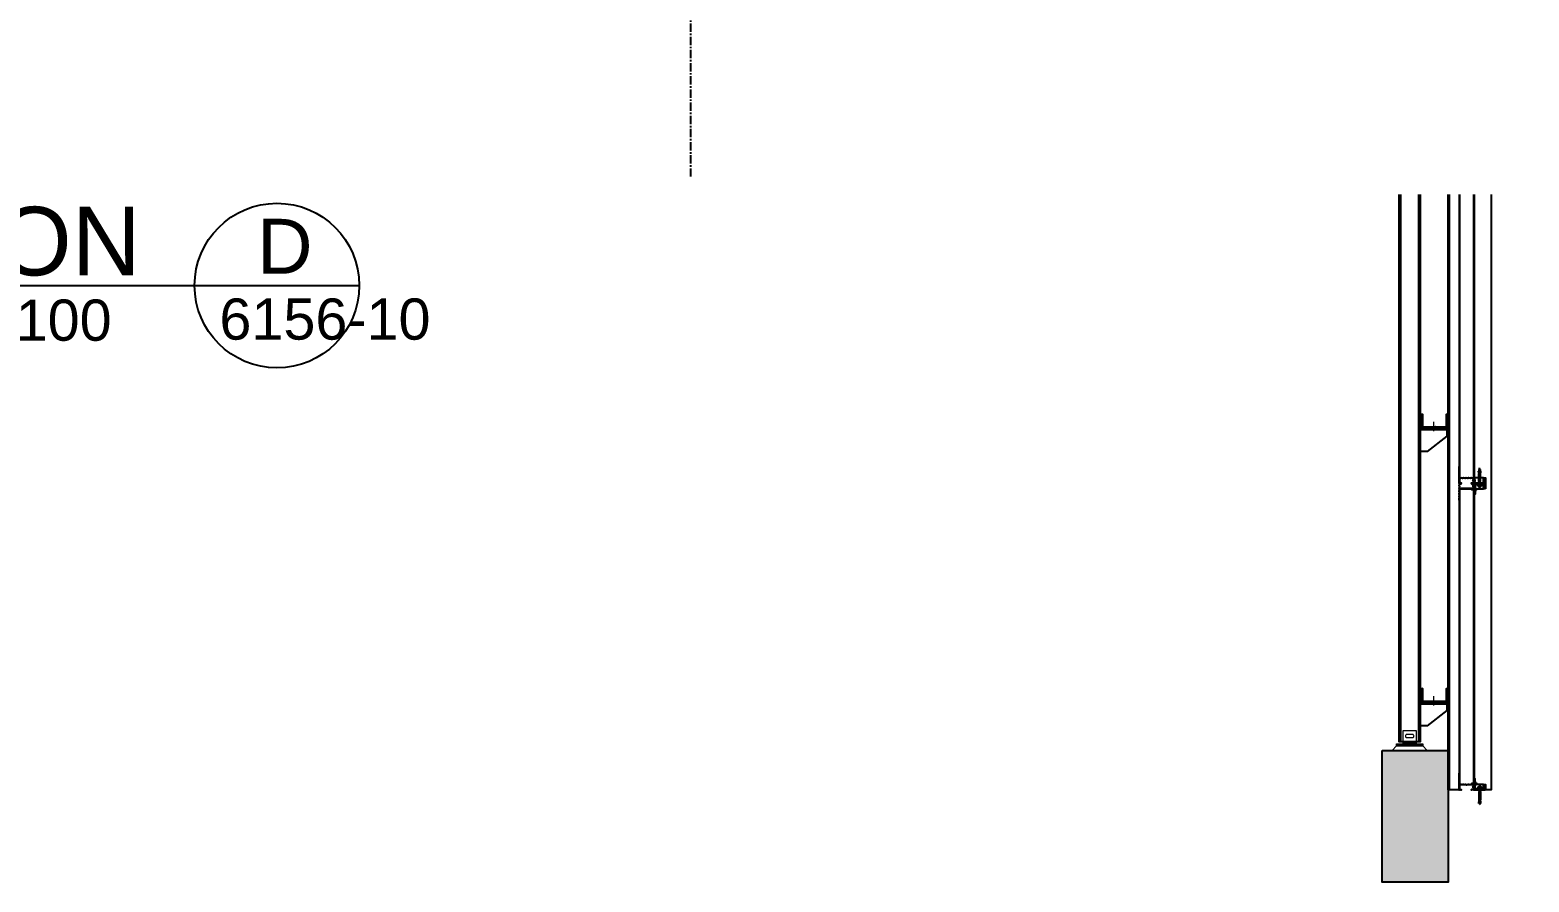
# Model space of a CAD drawing. Header units: millimetres. Extents: x -187664 to 435448, y -313239 to 299894.
# Drawn here: x 426779 to 433605, y 136374 to 140257 of the extents above; entities that cross this region are included whole.
import ezdxf
from ezdxf.enums import TextEntityAlignment as Align

# ---------------------------------------------------------------- set-up
doc = ezdxf.new("R2010")
doc.units = ezdxf.units.MM
doc.set_wipeout_variables(frame=1)
for name, pattern in [('CENTER', [2, 1.25, -0.25, 0.25, -0.25]), ('TA_HL_001.00000', [6.5, 3.55, -2.95]), ('XKITLINE00', [0])]:
    doc.linetypes.add(name, pattern=pattern)
for name, color, linetype in [('000 - 0_SYM_DWG_BREAKER_WIPEOUT_', 7, 'Continuous'), ('000 - CONCRETE_COL_CUT_COLOR_1', 7, 'Continuous'), ('000 - CONCRETE_COL_CUT_COLOR_5', 7, 'Continuous'), ('000 - CONCRETE_COL_HATCH_', 7, 'Continuous'), ('000 - CONCRETE_COL_WIPEOUT_', 7, 'Continuous'), ('000 - EXISTING_DIM_MAIN_COLOR_251', 7, 'Continuous'), ('000 - STRUCTURE_STEEL_ACCESORIES_MAIN_COLOR_1', 7, 'Continuous'), ('000 - STRUCTURE_STEEL_ACCESORIES_MAIN_COLOR_2', 7, 'Continuous'), ('000 - STRUCTURE_STEEL_ACCESORIES_WIPEOUT_', 7, 'Continuous'), ('000 - STRUCTURE_STEEL_FASTERN_MAIN_COLOR_2', 7, 'Continuous'), ('000 - STRUCTURE_STEEL_FRAMING_CUT_COLOR_4', 7, 'Continuous'), ('000 - STRUCTURE_STEEL_FRAMING_HATCH_', 7, 'Continuous'), ('000 - STRUCTURE_STEEL_FRAMING_MAIN_COLOR_1', 7, 'Continuous'), ('000 - STRUCTURE_STEEL_FRAMING_MAIN_COLOR_2', 7, 'Continuous'), ('000 - STRUCTURE_STEEL_FRAMING_SUB_COLOR_2', 7, 'Continuous'), ('000 - STRUCTURE_STEEL_FRAMING_WIPEOUT_', 7, 'Continuous'), ('010 - ASPG_ACCESSORIES_HATCH_', 7, 'Continuous'), ('010 - ASPG_ACCESSORIES_MAIN_COLOR_1', 7, 'Continuous'), ('010 - ASPG_ACCESSORIES_SUB_COLOR_2', 7, 'Continuous'), ('010 - ASPG_ACCESSORIES_SUB_COLOR_3', 7, 'Continuous'), ('010 - ASPG_ACCESSORIES_SYMBOL_', 7, 'Continuous'), ('010 - ASPG_EXTR_MAIN_COLOR_2', 7, 'Continuous'), ('010 - ASPG_EXTR_WIPEOUT_', 7, 'Continuous'), ('010 - ASPG_FASTERN_HIDDEN_', 7, 'Continuous'), ('010 - ASPG_FASTERN_MAIN_COLOR_1', 7, 'Continuous'), ('010 - ASPG_FASTERN_SUB_COLOR_1', 7, 'Continuous'), ('010 - ASPG_FASTERN_SUB_COLOR_2', 7, 'Continuous'), ('010 - ASPG_FASTERN_SYMBOL_', 7, 'Continuous'), ('010 - ASPG_FRAMING_CUT_COLOR_4', 7, 'Continuous'), ('010 - ASPG_FRAMING_HATCH_', 7, 'Continuous'), ('010 - ASPG_FRAMING_SUB_COLOR_2', 7, 'Continuous'), ('010 - ASPG_FRAMING_WIPEOUT_', 7, 'Continuous')]:
    doc.layers.add(name, color=color, linetype=linetype)
doc.layers.add('000 - STRUCTURE_STEEL_FRAMING_DEF_SUB', color=7, linetype='Continuous', plot=False)
doc.layers.add('010 - ASPG_ACCESSORIES_DEF_SUB', color=7, linetype='Continuous', plot=False)
doc.layers.add('Part', color=7, linetype='Continuous', lineweight=0)
doc.layers.add('SCREW', color=7, linetype='Continuous', lineweight=5)
doc.styles.add('RomanS', font='arial.ttf', dxfattribs={"width": 0.8})
pattern_1 = [(45, (2715.48714, 3084.9077), (-0.265165043, 0.265165043), []), (45, (2715.6639, 3084.9077), (-0.265165043, 0.265165043), [])]

# ---------------------------------------------------------------- blocks, each defined once
blk = doc.blocks.new('*U5379')
at = {"layer": '000 - CONCRETE_COL_HATCH_'}
h = blk.add_hatch(dxfattribs=at)
h.set_pattern_fill('AR-CONC', scale=0.04)
h.set_pattern_definition([(50, (1200, -904906.8257), (7.28738676, -0.63756342), [0.762, -8.382]), (355, (1200, -904906.826), (-1.40973686, 7.64227381), [0.6096, -6.705623367]), (100.4514447, (1200.607, -904906.879), (5.877649884, 7.004710076), [0.64760035, -7.123609784]), (46.1842, (1200, -904904.794), (10.84316164, -1.68169312), [1.143, -12.573]), (96.6355576, (1200.904, -904904.934), (9.49616536, 9.89704498), [0.97140093, -10.68542433]), (351.1841512, (1200, -904904.794), (9.49616536, 9.89704498), [0.91439868, -10.05838928]), (21, (1201.016, -904905.3017), (6.06457565, -4.090607927), [0.762, -8.382]), (326, (1201.016, -904905.302), (2.472081134, 7.367518645), [0.6096, -6.7056]), (71.451445, (1201.5214, -904905.6426), (8.53665677, 3.276910755), [0.64760035, -7.123597504]), (37.5, (1200, -904906.8257), (0.12354413, 3.382201555), [0, -6.62432, 0, -6.8072, 0, -6.731]), (7.5, (1200, -904906.8257), (2.6727865, 4.007222993), [0, -3.88112, 0, -6.47192, 0, -2.5654]), (327.5, (1197.7343, -904906.8257), (5.423623807, -0.22914976), [0, -2.54, 0, -7.9248, 0, -10.5156]), (317.5, (1196.7183, -904906.8257), (5.925167255, 1.017059641), [0, -3.302, 0, -5.26288, 0, -7.4676])])
h.paths.add_polyline_path([(0, 0), (600, 0), (600, -1200), (0, -1200)])
at = {"layer": '000 - CONCRETE_COL_CUT_COLOR_1', "color": 7, "lineweight": -2}
blk.add_lwpolyline([(0, 0), (600, 0), (600, -1200), (0, -1200), (0, -1200), (0, -1200), (0, -1200), (0, -1200), (0, -1200), (0, -1200), (0, -1200), (0, -1200), (0, -1200), (0, -1200), (0, -1200), (0, -1200), (0, -1200), (0, -1200), (0, -1200), (0, -1200), (0, -1200), (0, -1200), (0, -1200), (0, -1200), (0, -1200), (0, -1200), (0, -1200), (0, -1200), (0, -1200), (0, -1200), (0, -1200), (0, -1200), (0, -1200), (0, -1200), (0, -1200), (0, -1200), (0, -1200), (0, -1200), (0, -1200), (0, -1200), (0, -1200), (0, -1200), (0, -1200), (0, -1200), (0, -1200), (0, -1200), (0, -1200), (0, -1200)], close=True, dxfattribs=at)
blk = doc.blocks.new('W-1-PP19-ST-ENT1-1_20260611-195827_SEC_B2_ST')
at = {"layer": '000 - EXISTING_DIM_MAIN_COLOR_251', "color": 7, "linetype": 'CENTER', "ltscale": 30}
blk.add_line((22800, 120207.9), (22800, 108111.8), dxfattribs=at)
at = {"layer": '000 - EXISTING_DIM_MAIN_COLOR_251', "color": 7}
blk.add_line((17848, 107614.4), (21292.3, 107614.4), dxfattribs=at)
blk.add_circle((20917.3, 107614.4), 375, dxfattribs=at)
at = {"layer": '000 - CONCRETE_COL_CUT_COLOR_5', "color": 7, "xscale": 0.5, "yscale": 0.5, "zscale": 0.5}
blk.add_blockref('*U5379', (25950, 105496.8), dxfattribs=at)
at = {"layer": '000 - EXISTING_DIM_MAIN_COLOR_251', "color": 7, "style": 'RomanS'}
for s, height, p in [('ELEVATION', 312.5, (17848, 107660.8)), ('D', 250, (20827.3, 107668.6)), ('1:100', 187.5, (19509.2, 107363.3)), ('6156-10', 187.5, (20655.4, 107368.1))]:
    blk.add_text(s, height=height, dxfattribs=at).set_placement(p)
blk.add_attdef('5', text='', height=312.5, dxfattribs=at).set_placement((22800, 120898.4), align=Align.MIDDLE_CENTER)
blk = doc.blocks.new('*U5369')
at = {"color": 7}
blk.add_wipeout([(40.03, -277.97), (0, -277.97), (0, -3.75), (-0.11, -3.43), (-0.29, -3.15), (-0.51, -2.9), (-0.78, -2.69), (-1.09, -2.54), (-1.41, -2.45), (-1.75, -2.42), (-2.08, -2.46), (-2.4, -2.56), (-2.7, -2.71), (0, 0), (2.69, 2.69), (2.39, 2.54), (2.07, 2.45), (1.73, 2.42), (1.4, 2.46), (1.08, 2.55), (0.78, 2.7), (0.52, 2.9), (0.29, 3.15), (0.12, 3.44), (0, 3.75), (0, 274.65), (40.03, 274.65), (40.03, 3.75), (40.15, 3.44), (40.32, 3.15), (40.55, 2.9), (40.81, 2.7), (41.11, 2.55), (41.43, 2.46), (41.76, 2.42), (42.1, 2.45), (42.42, 2.54), (42.72, 2.69), (40.03, 0), (37.33, -2.71), (37.62, -2.56), (37.95, -2.46), (38.28, -2.42), (38.62, -2.45), (38.94, -2.54), (39.25, -2.69), (39.51, -2.9), (39.74, -3.15), (39.92, -3.43), (40.03, -3.75)], dxfattribs=at).dxf.layer = '000 - 0_SYM_DWG_BREAKER_WIPEOUT_'
blk = doc.blocks.new('*A5359')
at = {"layer": 'Part', "color": 7, "linetype": 'XKITLINE00', "lineweight": 0}
for p, q in [((560.731873, 232.946249), (560.571873, 232.946249)), ((560.571873, 232.946249), (560.571873, 231.646249)), ((560.731873, 231.766249), (560.731873, 232.946249)), ((563.071873, 232.946249), (562.911873, 232.946249)), ((562.911873, 232.946249), (562.911873, 231.766249)), ((563.071873, 231.646249), (563.071873, 232.946249)), ((560.571873, 231.646249), (563.071873, 231.646249)), ((562.911873, 231.766249), (560.731873, 231.766249))]:
    blk.add_line(p, q, dxfattribs=at)
blk = doc.blocks.new('*A5360')
at = {"layer": 'Part', "color": 7, "linetype": 'XKITLINE00', "lineweight": 0}
for p, q in [((560.671873, 231.526249), (560.671873, 231.646249)), ((563.071873, 231.526249), (560.671873, 231.526249)), ((563.071873, 231.646249), (563.071873, 231.526249))]:
    blk.add_line(p, q, dxfattribs=at)
blk = doc.blocks.new('*U5361')
at = {"color": 7}
blk.add_wipeout([(-120, 100), (-120, 106), (-125, 106), (-125, 171), (-117, 171), (-117, 112), (-8, 112), (-8, 171), (0, 171), (0, 106), (0, 100), (0, 0), (-30, 0), (-120, 70)], dxfattribs=at)
at = {"layer": '000 - STRUCTURE_STEEL_FRAMING_HATCH_'}
h = blk.add_hatch(dxfattribs=at)
h.set_pattern_fill('ANSI32', scale=0.5)
h.paths.add_polyline_path([(-125, 171), (-125, 106), (0, 106), (0, 171), (-8, 171), (-8, 112), (-117, 112), (-117, 171)])
h = blk.add_hatch(dxfattribs=at)
h.set_pattern_fill('ANSI32', style=0)
h.set_pattern_definition(pattern_1)
h.paths.add_polyline_path([(-38, 106), (-38, 100), (-82, 100), (-82, 106)], flags=17)
h = blk.add_hatch(dxfattribs=at)
h.set_pattern_fill('ANSI32', style=0)
h.set_pattern_definition(pattern_1)
h.paths.add_polyline_path([(-53, 112), (-53, 106), (-67, 106), (-67, 112)], flags=17)
at = {"layer": '000 - STRUCTURE_STEEL_FRAMING_CUT_COLOR_4', "color": 7}
blk.add_lwpolyline([(-125, 171), (-125, 106), (0, 106), (0, 171), (-8, 171), (-8, 112), (-117, 112), (-117, 171), (-125, 171)], dxfattribs=at)
at = {"layer": '000 - STRUCTURE_STEEL_FRAMING_DEF_SUB', "color": 7, "linetype": 'XKITLINE00', "lineweight": 0}
blk.add_line((-60, 92.1), (-60, 135), dxfattribs=at)
blk.add_line((-60, 92.1), (-60, 135), dxfattribs=at)
at = {"layer": '000 - STRUCTURE_STEEL_FRAMING_HATCH_', "color": 7, "linetype": 'XKITLINE00', "lineweight": 0}
for p, q in [((-82, 100), (-82, 106)), ((-82, 100), (-82, 106)), ((-67, 106), (-67, 112)), ((-67, 106), (-67, 112)), ((-53, 106), (-53, 112)), ((-53, 106), (-53, 112)), ((-38, 100), (-38, 106)), ((-38, 100), (-38, 106))]:
    blk.add_line(p, q, dxfattribs=at)
at = {"layer": '000 - STRUCTURE_STEEL_FRAMING_MAIN_COLOR_2', "color": 7}
blk.add_lwpolyline([(-120, 106), (0, 106), (0, 100), (-120, 100)], close=True, dxfattribs=at)
blk.add_lwpolyline([(-120, 100), (-120, 70), (-30, 0), (0, 0), (0, 100), (-120, 100)], dxfattribs=at)
at = {"color": 7, "lineweight": 0, "xscale": 50, "yscale": 50, "zscale": 50}
blk.add_blockref('*A5359', (-28153.6, -11476.3), dxfattribs=at)
at = {"layer": '000 - STRUCTURE_STEEL_FRAMING_MAIN_COLOR_2', "color": 7, "xscale": 50, "yscale": 50, "zscale": 50}
blk.add_blockref('*A5360', (-28153.6, -11476.3), dxfattribs=at)
blk = doc.blocks.new('*U5380')
at = {"color": 7}
blk.add_wipeout([(60, 20), (60, 30), (-60, 30), (-60, 20), (-80, 0), (80, 0)], dxfattribs=at)
for points in [[(-225, -180), (-175, -180), (-175, 3653.2), (-225, 3653.2)], [(60, 3633.2), (60, 3623.2), (-60, 3623.2), (-60, 3633.2), (-80, 3653.2), (80, 3653.2)]]:
    blk.add_wipeout(points, dxfattribs=at).dxf.layer = '000 - STRUCTURE_STEEL_FRAMING_WIPEOUT_'
blk.add_wipeout([(60, 3633.2), (60, 3623.2), (-60, 3623.2), (-60, 3633.2), (-80, 3653.2), (80, 3653.2)], dxfattribs=at)
at = {"layer": '000 - STRUCTURE_STEEL_FASTERN_MAIN_COLOR_2', "color": 7, "lineweight": 0}
blk.add_lwpolyline([(60, 3633.2), (60, 3623.2), (-60, 3623.2), (-60, 3633.2), (-80, 3653.2), (80, 3653.2)], close=True, dxfattribs=at)
at = {"color": 7}
blk.add_wipeout([(-50, 40), (50, 40), (50, 3613.2), (-50, 3613.2)], dxfattribs=at)
at = {"layer": '000 - STRUCTURE_STEEL_ACCESORIES_MAIN_COLOR_1', "color": 7, "lineweight": 0}
for p, q in [((-30, 3563.2), (-30, 3623.2)), ((30, 3618.2), (-30, 3618.2)), ((30, 3623.2), (30, 3563.2)), ((30, 3563.2), (-30, 3563.2)), ((30, 90), (-30, 90)), ((-30, 90), (-30, 30)), ((30, 30), (30, 90)), ((30, 35), (-30, 35))]:
    blk.add_line(p, q, dxfattribs=at)
for points in [[(-15.2, 3581.8), (-12.5, 3581.2), (12.5, 3581.2), (15.2, 3581.8), (17.4, 3583.3), (19, 3585.6), (19.5, 3588.2), (19, 3590.9), (17.4, 3593.2), (15.2, 3594.7), (12.5, 3595.2), (-12.5, 3595.2), (-15.2, 3594.7), (-17.4, 3593.2), (-19, 3590.9), (-19.5, 3588.2), (-19, 3585.6), (-17.4, 3583.3), (-15.2, 3581.8)], [(-15.2, 71.5), (-12.5, 72), (12.5, 72), (15.2, 71.5), (17.4, 69.9), (19, 67.7), (19.5, 65), (19, 62.3), (17.4, 60.1), (15.2, 58.5), (12.5, 58), (-12.5, 58), (-15.2, 58.5), (-17.4, 60.1), (-19, 62.3), (-19.5, 65), (-19, 67.7), (-17.4, 69.9), (-15.2, 71.5)]]:
    blk.add_lwpolyline(points, close=True, dxfattribs=at)
at = {"layer": '000 - STRUCTURE_STEEL_FASTERN_MAIN_COLOR_2', "color": 7}
for p, q in [((-60, 3633.2), (60, 3633.2)), ((-60, 20), (60, 20))]:
    blk.add_line(p, q, dxfattribs=at)
at = {"layer": '000 - STRUCTURE_STEEL_FASTERN_MAIN_COLOR_2', "color": 7, "lineweight": 0}
blk.add_lwpolyline([(60, 20), (60, 30), (-60, 30), (-60, 20), (-80, 0), (80, 0)], close=True, dxfattribs=at)
at = {"layer": '000 - STRUCTURE_STEEL_FRAMING_MAIN_COLOR_1', "color": 7}
for points in [[(-50, 3613.2), (-42, 3613.2), (-42, 40), (-50, 40)], [(42, 3613.2), (50, 3613.2), (50, 40), (42, 40)]]:
    blk.add_lwpolyline(points, close=True, dxfattribs=at)
at = {"layer": '000 - STRUCTURE_STEEL_FRAMING_SUB_COLOR_2', "color": 7}
blk.add_lwpolyline([(-42, 3613.2), (42, 3613.2), (42, 40), (-42, 40)], close=True, dxfattribs=at)
at = {"color": 7}
for p in [(-50, 1361.5), (-50, 111.5)]:
    blk.add_blockref('*U5361', p, dxfattribs=at)
at = {"layer": '000 - STRUCTURE_STEEL_FRAMING_MAIN_COLOR_1', "color": 7}
for points in [[(-225, -180), (-180, -180), (-180, 3653.2), (-225, 3653.2)], [(-180, -180), (-175, -180), (-175, 3653.2), (-180, 3653.2)]]:
    blk.add_lwpolyline(points, close=True, dxfattribs=at)
at = {"color": 7}
blk.add_blockref('*U5361', (-50, 111.5), dxfattribs=at)
blk.add_blockref('*U5361', (-50, 111.5), dxfattribs=at)
blk = doc.blocks.new('000_ASPG_TYP_FILES_20260218-010703_FRAME_EXTR_HONLIZONTAL')
at = {"layer": '010 - ASPG_FRAMING_HATCH_'}
h = blk.add_hatch(dxfattribs=at)
h.set_pattern_fill('ANSI32', scale=0.1)
edge = h.paths.add_edge_path()
edge.add_line((74.7, 2), (25, 2))
edge.add_line((25, 2), (25, 67))
edge.add_arc((24.7, 67), 0.3, 0, 90)
edge.add_line((24.7, 67.3), (0.3, 67.3))
edge.add_arc((0.3, 67), 0.3, 90, 180)
edge.add_line((0, 67), (0, 57.6))
edge.add_arc((0.3, 57.6), 0.3, 180, 270)
edge.add_line((0.3, 57.3), (1.7, 57.3))
edge.add_arc((1.7, 57.6), 0.3, 270, 360)
edge.add_line((2, 57.6), (2, 65))
edge.add_arc((2.3, 65), 0.3, 90, 180, ccw=False)
edge.add_line((2.3, 65.3), (22.7, 65.3))
edge.add_arc((22.7, 65), 0.3, 0, 90, ccw=False)
edge.add_line((23, 65), (23, 49))
edge.add_line((23, 49), (23.5, 48.5))
edge.add_line((23.5, 48.5), (23, 48))
edge.add_line((23, 48), (23, 22.3))
edge.add_line((23, 22.3), (23.5, 21.8))
edge.add_line((23.5, 21.8), (23, 21.3))
edge.add_line((23, 21.3), (23, 2.3))
edge.add_arc((22.7, 2.3), 0.3, -90, 0, ccw=False)
edge.add_line((22.7, 2), (2.3, 2))
edge.add_arc((2.3, 2.3), 0.3, 180, 270, ccw=False)
edge.add_line((2, 2.3), (2, 9.7))
edge.add_arc((1.7, 9.7), 0.3, 0, 90)
edge.add_line((1.7, 10), (0.3, 10))
edge.add_arc((0.3, 9.7), 0.3, 90, 180)
edge.add_line((0, 9.7), (0, 0.3))
edge.add_arc((0.3, 0.3), 0.3, 180, 270)
edge.add_line((0.3, 0), (74.7, 0))
at = {"layer": '010 - ASPG_ACCESSORIES_DEF_SUB', "color": 7}
for p in [(0, 67.3), (0, 57.3), (0, 10), (0, 10), (0, 0), (25, 67.3), (25, 67.3), (75, 2), (75, 0)]:
    blk.add_point(p, dxfattribs=at)
at = {"layer": '010 - ASPG_FRAMING_CUT_COLOR_4', "color": 7}
blk.add_line((75, 0.3), (75, 1.7), dxfattribs=at)
blk.add_lwpolyline([(74.7, 2), (25, 2), (25, 67, 0.414214), (24.7, 67.3), (0.3, 67.3, 0.414214), (0, 67), (0, 57.6, 0.414214), (0.3, 57.3), (1.7, 57.3, 0.414214), (2, 57.6), (2, 65, -0.414214), (2.3, 65.3), (22.7, 65.3, -0.414214), (23, 65), (23, 49), (23.5, 48.5), (23, 48), (23, 22.3), (23.5, 21.8), (23, 21.3), (23, 2.3, -0.414214), (22.7, 2), (2.3, 2, -0.414214), (2, 2.3), (2, 9.7, 0.414214), (1.7, 10), (0.3, 10, 0.414214), (0, 9.7), (0, 0.3, 0.414214), (0.3, 0), (74.7, 0)], format="xyb", dxfattribs=at)
for centre, start, end in [((0.3, 57.6), 180, 270), ((0.3, 9.7), 90, 180), ((0.3, 0.3), 180, 270), ((1.7, 57.6), 270, 0), ((1.7, 9.7), 0, 90), ((2.3, 65), 90, 180), ((2.3, 2.3), 180, 270), ((22.7, 2.3), 270, 0), ((74.7, 1.7), 0, 90), ((74.7, 0.3), 270, 0)]:
    blk.add_arc(centre, 0.3, start, end, dxfattribs=at)
blk = doc.blocks.new('PZG35-9D5')
at = {"layer": '010 - ASPG_FASTERN_SUB_COLOR_1', "color": 7}
for p, q in [((-1.4, 0), (-1.4, -1.1)), ((1.4, 0), (1.4, -0.6)), ((-1.9, -1.4), (1.9, -0.9)), ((-1.9, -1.4), (-1.4, -1.1)), ((-1.9, -1.4), (-1.4, -1.7)), ((-1.9, -2.7), (1.9, -2.2)), ((-1.9, -2.7), (-1.4, -2.4)), ((-1.9, -2.7), (-1.4, -3)), ((-1.9, -4), (-1.4, -3.7)), ((-1.9, -4), (-1, -3.9)), ((-1.9, -4), (-1.4, -4.3)), ((-1.4, -1.1), (1.4, -0.6)), ((-1.4, -1.7), (1.4, -1.2)), ((-1.4, -1.7), (-1.4, -2.4)), ((-1.4, -2.4), (1.4, -1.9)), ((-1.4, -3), (1.4, -2.5)), ((-1.4, -3), (-1.4, -3.7)), ((-1.4, -3.7), (-0.8, -3.6)), ((-1.4, -4.3), (-1.4, -8.1)), ((-1.4, -4.3), (-1.2, -4.3)), ((0, -9.5), (-1.4, -8.1)), ((0, -9.5), (1.4, -8.1)), ((0.6, -3.3), (1.4, -3.2)), ((0.7, -3.7), (1.9, -3.5)), ((0.7, -3.9), (1.4, -3.8)), ((0.7, -4.6), (1.4, -4.5)), ((0.7, -5), (1.9, -4.8)), ((0.7, -5.2), (1.4, -5.1)), ((1.9, -0.9), (1.4, -0.6)), ((1.9, -0.9), (1.4, -1.2)), ((1.4, -1.2), (1.4, -1.9)), ((1.9, -2.2), (1.4, -1.9)), ((1.9, -2.2), (1.4, -2.5)), ((1.4, -2.5), (1.4, -3.2)), ((1.9, -3.5), (1.4, -3.2)), ((1.9, -3.5), (1.4, -3.8)), ((1.4, -3.8), (1.4, -4.5)), ((1.9, -4.8), (1.4, -4.5)), ((1.9, -4.8), (1.4, -5.1)), ((1.4, -5.1), (1.4, -8.1))]:
    blk.add_line(p, q, dxfattribs=at)
blk.add_lwpolyline([(0, -9.5), (0.7, -5.2), (0.7, -3.6, 0.417657), (0.4, -3.3, 0.108102), (-0.8, -3.6), (-1.4, -4.7)], format="xyb", dxfattribs=at)
at = {"layer": '010 - ASPG_FASTERN_SYMBOL_', "color": 7}
blk.add_line((0, 3.7), (0, -10.5), dxfattribs=at)
blk = doc.blocks.new('*U4741')
at = {"layer": '010 - ASPG_FASTERN_MAIN_COLOR_1', "color": 7}
blk.add_lwpolyline([(3, 1.8, 0.09906), (0.8, 2.5), (0.8, 2.3), (-0.8, 2.3), (-0.8, 2.5, 0.09906), (-3, 1.8, 0.266588), (-3.5, 1), (-3.5, 0.2, 0.414214), (-3.3, 0), (3.3, 0, 0.414214), (3.5, 0.2), (3.5, 1, 0.266588)], format="xyb", close=True, dxfattribs=at)
at = {"layer": 'SCREW', "color": 7}
blk.add_blockref('PZG35-9D5', (0, 0), dxfattribs=at)
blk = doc.blocks.new('000_ASPG_TYP_FILES_BK_FOR_ASPG_LOUVERS_SIDE_VIEW')
at = {"color": 7}
blk.add_point((0, 0), dxfattribs=at)
at = {"layer": '010 - ASPG_ACCESSORIES_MAIN_COLOR_1', "color": 7}
blk.add_line((2.8, -12.5), (2.8, 12.5), dxfattribs=at)
for points in [[(43.2, -12.5), (0.8, -12.5), (0.8, 12.5), (43.2, 12.5)], [(52.5, 12.5), (43.2, 12.5), (43.2, -12.5), (52.5, -12.5)]]:
    blk.add_lwpolyline(points, close=True, dxfattribs=at)
at = {"layer": '010 - ASPG_ACCESSORIES_SUB_COLOR_3', "color": 7}
for p, q in [((43.5, -12.5), (43.5, 12.5)), ((43.8, -12.5), (43.8, 12.5)), ((44.3, -12.5), (44.3, 12.5)), ((45, -12.5), (45, 12.5)), ((45.8, -12.5), (45.8, 12.5)), ((46.7, -12.5), (46.7, 12.5)), ((47.6, -12.5), (47.6, 12.5)), ((48.6, -12.5), (48.6, 12.5)), ((50.6, -12.5), (50.6, 12.5)), ((51.4, -12.5), (51.4, 12.5)), ((52.1, -12.5), (52.1, 12.5)), ((52.5, -12.5), (52.5, 12.5))]:
    blk.add_line(p, q, dxfattribs=at)
at = {"layer": 'SCREW', "color": 7, "rotation": 270}
blk.add_blockref('*U4741', (2.8, 0), dxfattribs=at)
blk = doc.blocks.new('*U5735')
at = {"layer": '010 - ASPG_ACCESSORIES_SUB_COLOR_2', "color": 7}
for p, q in [((-2.1, -1.5), (-2.1, 0)), ((2.1, -1), (2.1, 0)), ((-2.7, -1.9), (2.7, -1.4)), ((-2.7, -1.9), (-2.1, -1.5)), ((-2.7, -1.9), (-2.1, -2.3)), ((-2.7, -3.7), (2.7, -3.2)), ((-2.7, -3.7), (-2.1, -3.3)), ((-2.7, -3.7), (-2.1, -4.1)), ((-2.7, -5.5), (2.7, -5)), ((-2.7, -5.5), (2.7, -5)), ((-2.7, -5.5), (-2.1, -5.1)), ((-2.7, -5.5), (-2.1, -5.1)), ((-2.7, -5.5), (-2.1, -5.9)), ((-2.7, -5.5), (-2.1, -5.9)), ((-2.7, -7.3), (2.7, -6.8)), ((-2.7, -7.3), (-2.1, -6.9)), ((-2.7, -7.3), (-2.1, -7.7)), ((-2.7, -9.1), (-2.1, -8.7)), ((-2.7, -9.1), (-1.6, -9)), ((-2.7, -9.1), (-2.1, -9.5)), ((-2.7, -10.9), (-2.1, -10.5)), ((-2.7, -10.9), (-1.8, -10.8)), ((-2.7, -10.9), (-2.1, -11.3)), ((-2.1, -1.5), (2.1, -1)), ((-2.1, -2.3), (2.1, -1.8)), ((-2.1, -3.3), (-2.1, -2.3)), ((-2.1, -3.3), (2.1, -2.8)), ((-2.1, -4.1), (2.1, -3.6)), ((-2.1, -5.1), (-2.1, -4.1)), ((-2.1, -5.1), (2.1, -4.6)), ((-2.1, -5.1), (2.1, -4.6)), ((-2.1, -5.9), (2.1, -5.4)), ((-2.1, -5.9), (2.1, -5.4)), ((-2.1, -6.9), (-2.1, -5.9)), ((-2.1, -6.9), (-2.1, -5.9)), ((-2.1, -6.9), (2.1, -6.4)), ((-2.1, -7.7), (2.1, -7.2)), ((-2.1, -8.7), (-2.1, -7.7)), ((-2.1, -8.7), (-1.1, -8.6)), ((-2.1, -9.5), (-1.6, -9.4)), ((-2.1, -10.5), (-2.1, -9.5)), ((-2.1, -10.5), (-1.8, -10.5)), ((-2.1, -11.3), (-1.9, -11.2)), ((-2.1, -12.4), (-2.1, -11.3)), ((-2.1, -12.4), (-2.1, -15.6)), ((0, -17.2), (-2.1, -15.6)), ((0, -17.2), (2.1, -15.6)), ((0.4, -8.4), (2.1, -8.2)), ((0.7, -8.8), (2.7, -8.6)), ((0.7, -9.1), (2.1, -9)), ((0.7, -10.2), (2.1, -10)), ((0.7, -10.6), (2.7, -10.4)), ((0.7, -10.9), (2.1, -10.8)), ((2.7, -1.4), (2.1, -1)), ((2.7, -1.4), (2.1, -1.8)), ((2.1, -2.8), (2.1, -1.8)), ((2.7, -3.2), (2.1, -2.8)), ((2.7, -3.2), (2.1, -3.6)), ((2.1, -4.6), (2.1, -3.6)), ((2.7, -5), (2.1, -4.6)), ((2.7, -5), (2.1, -4.6)), ((2.7, -5), (2.1, -5.4)), ((2.7, -5), (2.1, -5.4)), ((2.1, -6.4), (2.1, -5.4)), ((2.1, -6.4), (2.1, -5.4)), ((2.7, -6.8), (2.1, -6.4)), ((2.7, -6.8), (2.1, -7.2)), ((2.1, -8.2), (2.1, -7.2)), ((2.7, -8.6), (2.1, -8.2)), ((2.7, -8.6), (2.1, -9)), ((2.1, -10), (2.1, -9)), ((2.7, -10.4), (2.1, -10)), ((2.7, -10.4), (2.1, -10.8)), ((2.1, -10.8), (2.1, -15.6))]:
    blk.add_line(p, q, dxfattribs=at)
blk.add_lwpolyline([(0, -17.2), (0.7, -11.5), (0.7, -8.7, 0.417657), (0.4, -8.4, 0.070993), (-1.5, -8.7), (-2.1, -12.4)], format="xyb", dxfattribs=at)
at = {"layer": '010 - ASPG_ACCESSORIES_SYMBOL_', "color": 7, "linetype": 'CENTER'}
blk.add_line((0, 6.1), (0, -18.2), dxfattribs=at)
at = {"layer": '010 - ASPG_FASTERN_MAIN_COLOR_1', "color": 7}
for p, q in [((-5.5, 0.5), (-5.5, 0)), ((5.5, 0), (-5.5, 0)), ((-5.2, 0.9), (-4.2, 1.2)), ((5.2, 0.9), (-5.2, 0.9)), ((-4.2, 5), (-4.2, 1.2)), ((4.2, 1.2), (-4.2, 1.2)), ((3.1, 5.5), (-3.1, 5.5)), ((-2.6, 0.9), (-2.1, 1.2)), ((-2.1, 5), (-2.1, 1.2)), ((2.1, 5), (2.1, 1.2)), ((2.4, 0.9), (2.1, 1.2)), ((4.2, 5), (4.2, 1.2)), ((5.2, 0.9), (4.2, 1.2)), ((5.5, 0.5), (5.5, 0))]:
    blk.add_line(p, q, dxfattribs=at)
for centre, radius, start, end in [((-5.2, 0.5), 0.3, 90, 180), ((-3.1, 3.9), 1.56, 48.01708, 131.98292), ((0, -0.2), 5.63, 68.27991, 111.72009), ((3.1, 3.9), 1.56, 48.01708, 131.98292), ((5.2, 0.5), 0.3, 0, 90)]:
    blk.add_arc(centre, radius, start, end, dxfattribs=at)
blk = doc.blocks.new('000_ASPG_TYP_FILES_EXPANSION_BOLT_1')
at = {"layer": '010 - ASPG_FASTERN_HIDDEN_', "color": 7, "linetype": 'CENTER'}
blk.add_line((-15.3, 0), (74.9, 0), dxfattribs=at)
at = {"layer": '010 - ASPG_FASTERN_MAIN_COLOR_1', "color": 7}
for p, q in [((-8, 7.2), (-7.4, 7.9)), ((-8, 7.2), (-8, -7.2)), ((-7.4, 7.9), (-2.2, 7.9)), ((-7.4, 3.9), (-2.2, 3.9)), ((-1.6, 7.2), (-2.2, 7.9)), ((-1.6, 7.2), (-1.6, -7.2)), ((-7.4, -7.9), (-8, -7.2)), ((-7.4, -3.9), (-2.2, -3.9)), ((-7.4, -7.9), (-2.2, -7.9)), ((-2.2, -7.9), (-1.6, -7.2))]:
    blk.add_line(p, q, dxfattribs=at)
blk.add_lwpolyline([(-1.6, -8.4), (0, -8.4), (0, 8.4), (-1.6, 8.4)], close=True, dxfattribs=at)
for centre, radius, start, end in [((-4.7, 5.9), 3.33, 143.88464, 216.11536), ((4.4, 0), 12.4, 161.48256, 198.51744), ((-4.9, 5.9), 3.33, 323.88464, 36.11536), ((-14, 0), 12.4, 341.48256, 18.51744), ((-4.7, -5.9), 3.33, 143.88464, 216.11536), ((-4.9, -5.9), 3.33, 323.88464, 36.11536)]:
    blk.add_arc(centre, radius, start, end, dxfattribs=at)
at = {"layer": '010 - ASPG_FASTERN_SUB_COLOR_2', "color": 7}
for p, q in [((-13, 2), (-12.2, 2.8)), ((-13, -2), (-13, 2)), ((-11.7, 2.8), (-12.2, -2.8)), ((-12.2, 2.8), (-11.7, 2.8)), ((-10.9, 4), (-11.7, 2.8)), ((-10.9, 4), (-11.6, -4)), ((-10.3, 2.8), (-10.9, 4)), ((-10.3, 2.8), (-10.8, -2.8)), ((-9.5, 4), (-10.3, 2.8)), ((-9.5, 4), (-10.2, -4)), ((-8.9, 2.8), (-9.5, 4)), ((-8.9, 2.8), (-9.4, -2.8)), ((-8.2, 4), (-8.9, 2.8)), ((-8.2, 4), (-8.8, -4)), ((0.7, 4), (-0.1, 2.8)), ((0.7, 4), (0, -4)), ((1.3, 2.8), (0.7, 4)), ((1.3, 2.8), (0.8, -2.8)), ((2, 4), (1.3, 2.8)), ((2, 4), (1.4, -4)), ((2.6, 2.8), (2, 4)), ((2.6, 2.8), (2.2, -2.8)), ((3.4, 4), (2.6, 2.8)), ((3.4, 4), (2.7, -4)), ((4, 2.8), (3.4, 4)), ((4, 2.8), (3.5, -2.8)), ((4.8, 4), (4, 2.8)), ((4.8, 4), (4.1, -4)), ((5.4, 2.8), (4.8, 4)), ((5.4, 2.8), (4.9, -2.8)), ((6.2, 4), (5.4, 2.8)), ((6.2, 4), (5.5, -4)), ((6.8, 2.8), (6.2, 4)), ((6.8, 2.8), (6.3, -2.8)), ((7.6, 4), (6.8, 2.8)), ((7.6, 4), (6.9, -4)), ((8.2, 2.8), (7.6, 4)), ((8.2, 2.8), (7.7, -2.8)), ((9, 4), (8.2, 2.8)), ((9, 4), (8.3, -4)), ((9.6, 2.8), (9, 4)), ((9.6, 2.8), (9.1, -2.8)), ((10.4, 4), (9.6, 2.8)), ((10.4, 4), (9.7, -4)), ((11, 2.8), (10.4, 4)), ((11, 2.8), (10.5, -2.8)), ((11.7, 4), (11, 2.8)), ((11.7, 4), (11.1, -4)), ((12.3, 2.8), (11.7, 4)), ((12.3, 2.8), (11.9, -2.8)), ((13.1, 4), (12.3, 2.8)), ((13.1, 4), (12.4, -4)), ((13.1, 4), (47.5, 4)), ((47.5, 3), (47.5, 4)), ((50.5, 3), (47.5, 3)), ((50.5, 4), (60.3, 4.6)), ((50.5, 2), (50.5, 4)), ((50.5, 2), (51.5, 2)), ((50.5, -4), (50.5, 1)), ((50.7, 1.2), (51, 1.2)), ((52, 0.2), (52, -0.7)), ((52.5, 1), (52.5, 0)), ((54.7, -0.3), (55.3, 1.3)), ((55, -1.1), (55.7, 0.8)), ((56.2, 2), (57.5, 2)), ((56.7, 1.4), (57.1, 1.4)), ((58.1, 0.5), (58.2, -0.8)), ((58.5, 1), (58.5, 0)), ((60.3, 4.6), (60.3, -1.1)), ((67.5, 4), (60.3, 3.3)), ((67.5, -4), (67.5, 4)), ((-13, -2), (-12.2, -2.8)), ((-11.6, -4), (-12.2, -2.8)), ((-10.8, -2.8), (-11.6, -4)), ((-10.2, -4), (-10.8, -2.8)), ((-9.4, -2.8), (-10.2, -4)), ((-8.8, -4), (-9.4, -2.8)), ((-8, -2.8), (-8.8, -4)), ((0.8, -2.8), (0, -4)), ((1.4, -4), (0.8, -2.8)), ((2.2, -2.8), (1.4, -4)), ((2.7, -4), (2.2, -2.8)), ((3.5, -2.8), (2.7, -4)), ((4.1, -4), (3.5, -2.8)), ((4.9, -2.8), (4.1, -4)), ((5.5, -4), (4.9, -2.8)), ((6.3, -2.8), (5.5, -4)), ((6.9, -4), (6.3, -2.8)), ((7.7, -2.8), (6.9, -4)), ((8.3, -4), (7.7, -2.8)), ((9.1, -2.8), (8.3, -4)), ((9.7, -4), (9.1, -2.8)), ((10.5, -2.8), (9.7, -4)), ((11.1, -4), (10.5, -2.8)), ((11.9, -2.8), (11.1, -4)), ((12.4, -4), (11.9, -2.8)), ((12.5, -4), (47.5, -4)), ((47.5, -4), (47.5, -3)), ((47.5, -3), (50.5, -3)), ((60.3, -4.7), (50.5, -4)), ((53, -1.7), (54.1, -1.7)), ((53.5, -1), (53.8, -1)), ((59.2, -1.7), (60.3, -1.7)), ((59.5, -1), (60.3, -1.1)), ((60.3, -1.7), (60.3, -4.7)), ((60.3, -3.3), (67.5, -4))]:
    blk.add_line(p, q, dxfattribs=at)
for centre, start, end in [((51, 0.2), 0, 121.93939), ((51.5, 1), 0, 90), ((56.2, 1), 90, 161.56505), ((56.7, 0.4), 90, 159.11632), ((57.1, 0.4), 3.01857, 90), ((57.5, 1), 0, 90), ((53, -0.7), 180, 270), ((53.5, 0), 180, 270), ((53.8, 0), 270, 341.56505), ((54.1, -0.7), 270, 339.11632), ((59.2, -0.7), 183.01857, 270), ((59.5, 0), 180, 267.82545)]:
    blk.add_arc(centre, 1, start, end, dxfattribs=at)
blk = doc.blocks.new('*U5745')
at = {"color": 7}
blk.add_wipeout([(-50, 5), (-5, 5), (-5, 50), (0, 50), (0, 0), (-50, 0)], dxfattribs=at).dxf.layer = '000 - STRUCTURE_STEEL_ACCESORIES_WIPEOUT_'
at = {"layer": '010 - ASPG_ACCESSORIES_HATCH_'}
h = blk.add_hatch(dxfattribs=at)
h.set_pattern_fill('ANSI32', scale=0.03)
h.set_pattern_definition([(45, (-2702421.3236, -137477.4248), (-2.0205576272, 2.0205576272), []), (45, (-2702419.9766, -137477.4248), (-2.0205576272, 2.0205576272), [])])
h.paths.add_polyline_path([(-50, 5), (-5, 5), (-5, 50), (0, 50), (0, 0), (-50, 0)])
at = {"layer": '000 - STRUCTURE_STEEL_ACCESORIES_MAIN_COLOR_2', "color": 7}
blk.add_lwpolyline([(-50, 5), (-5, 5), (-5, 50), (0, 50), (0, 0), (-50, 0)], close=True, dxfattribs=at)
at = {"color": 7}
for name, p, rotation in [('000_ASPG_TYP_FILES_EXPANSION_BOLT_1', (-25, 5), 270), ('*U5735', (-5, 27.5), 90.00000000000001)]:
    blk.add_blockref(name, p, dxfattribs=dict(at, rotation=rotation))
blk = doc.blocks.new('*U5836')
at = {"color": 7}
blk.add_wipeout([(1371.7, 2), (25, 2), (25, 67.3), (1371.7, 67.3)], dxfattribs=at).dxf.layer = '010 - ASPG_FRAMING_WIPEOUT_'
blk.add_blockref('000_ASPG_TYP_FILES_20260218-010703_FRAME_EXTR_HONLIZONTAL', (0, 0), dxfattribs=at)
at = {"color": 7, "xscale": -1}
blk.add_blockref('000_ASPG_TYP_FILES_20260218-010703_FRAME_EXTR_HONLIZONTAL', (1396.7, 0), dxfattribs=at)
at = {"color": 7}
blk.add_wipeout([(8380, 67.8), (8380, 146.8), (0, 146.8), (0, 67.8)], dxfattribs=at).dxf.layer = '010 - ASPG_EXTR_WIPEOUT_'
blk.add_point((25, 67.3), dxfattribs=at)
at = {"layer": '010 - ASPG_EXTR_MAIN_COLOR_2', "color": 7}
blk.add_lwpolyline([(8380, 69.8), (8380, 146.8), (0, 146.8), (0, 69.8)], close=True, dxfattribs=at)
at = {"layer": '010 - ASPG_FRAMING_SUB_COLOR_2', "color": 7}
blk.add_lwpolyline([(1371.7, 2), (25, 2), (25, 67.3), (1371.7, 67.3)], close=True, dxfattribs=at)
at = {"color": 7, "rotation": 90}
for p in [(12.5, 67.3), (1384.2, 67.3)]:
    blk.add_blockref('000_ASPG_TYP_FILES_BK_FOR_ASPG_LOUVERS_SIDE_VIEW', p, dxfattribs=at)
at = {"color": 7, "rotation": 270}
blk.add_blockref('*U5745', (0, 69), dxfattribs=at)
at = {"color": 7, "xscale": -1, "rotation": 90}
blk.add_blockref('*U5745', (1396.7, 68.5), dxfattribs=at)
blk = doc.blocks.new('*U5837')
at = {"layer": '010 - ASPG_FRAMING_SUB_COLOR_2', "color": 7}
blk.add_lwpolyline([(1371.7, 2), (25, 2), (25, 67.3), (1371.7, 67.3)], close=True, dxfattribs=at)
at = {"color": 7, "rotation": 90}
for p in [(12.5, 67.3), (1384.2, 67.3)]:
    blk.add_blockref('000_ASPG_TYP_FILES_BK_FOR_ASPG_LOUVERS_SIDE_VIEW', p, dxfattribs=at)
at = {"color": 7}
blk.add_blockref('000_ASPG_TYP_FILES_20260218-010703_FRAME_EXTR_HONLIZONTAL', (0, 0), dxfattribs=at)
at = {"color": 7, "xscale": -1}
blk.add_blockref('000_ASPG_TYP_FILES_20260218-010703_FRAME_EXTR_HONLIZONTAL', (1396.7, 0), dxfattribs=at)
at = {"color": 7, "xscale": -1, "rotation": 90}
blk.add_blockref('*U5745', (1396.7, 68.5), dxfattribs=at)

msp = doc.modelspace()

# ---------------------------------------------------------------- block references
at = {"color": 7, "xscale": -1}
msp.add_blockref('*U5380', (433061.741, 136974.475), dxfattribs=at)

# ---------------------------------------------------------------- next in the draw order: block references
at = {"color": 7, "linetype": 'TA_HL_001.00000', "xscale": -1, "rotation": 270}
msp.add_blockref('*U5836', (433286.741, 136794.475), dxfattribs=at)

# ---------------------------------------------------------------- next in the draw order: block references
msp.add_blockref('*U5837', (433286.741, 138191.141), dxfattribs=at)

# ---------------------------------------------------------------- next in the draw order: block references
msp.add_blockref('*U5837', (433286.741, 139587.808), dxfattribs=at)

# ---------------------------------------------------------------- next in the draw order: block references
at = {"color": 7, "xscale": 25, "yscale": -25, "zscale": 25, "rotation": 270}
msp.add_blockref('*U5369', (426655.948, 140507.929), dxfattribs=at)

# ---------------------------------------------------------------- next in the draw order: block references
at = {"color": 7}
msp.add_blockref('W-1-PP19-ST-ENT1-1_20260611-195827_SEC_B2_ST', (406986.741, 31477.704), dxfattribs=at)

doc.saveas('drawing.dxf')
